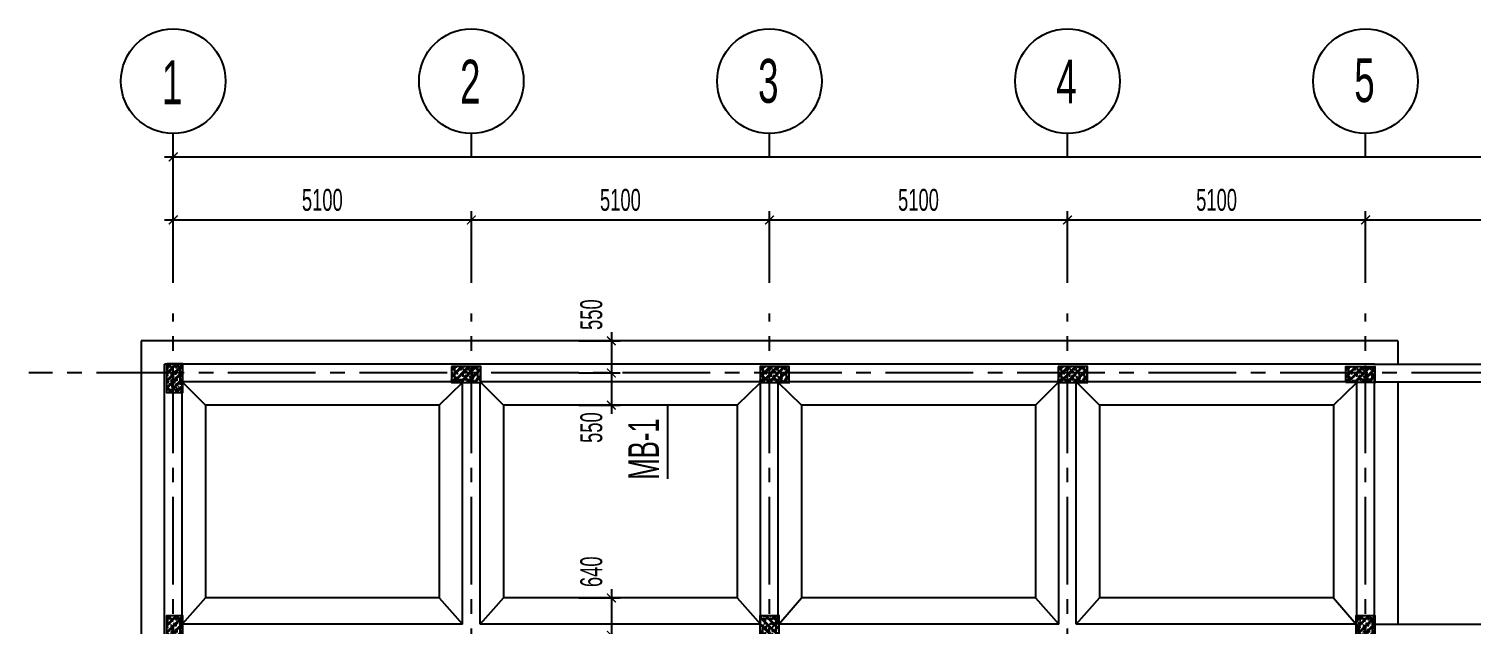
# Model space of a CAD drawing. Header units: millimetres. Extents: x 71 to 1994474, y -338610 to 1053.
# Drawn here: x 1881690 to 1906384, y -219172 to -208968 of the extents above; entities that cross this region are included whole.
import ezdxf

# ---------------------------------------------------------------- set-up
doc = ezdxf.new("R2010")
doc.units = ezdxf.units.MM
doc.header["$LTSCALE"] = 1000
doc.header["$MEASUREMENT"] = 0
doc.header["$PDMODE"] = 3
doc.linetypes.add('CENTER2', pattern=[1.125, 0.75, -0.125, 0.125, -0.125])
doc.linetypes.add('HIDDEN', pattern=[0.375, 0.25, -0.125])
doc.layers.get('0').update_dxf_attribs({"linetype": 'CONTINUOUS'})
doc.layers.get('Defpoints').update_dxf_attribs({"linetype": 'CONTINUOUS'})
for name, color, linetype in [('CDC.01.AXIS', 160, 'CENTER2'), ('CDC.02.DIM', 1, 'CONTINUOUS'), ('CDC.03.BORDER', 3, 'CONTINUOUS'), ('CDC.04.HIDDEN', 8, 'HIDDEN'), ('CDC.06.TEXT', 2, 'CONTINUOUS'), ('CDC.09.COLUMN', 4, 'CONTINUOUS'), ('CDC.10.HATCH', 163, 'CONTINUOUS'), ('KCS_CHI', 1, 'CONTINUOUS')]:
    doc.layers.add(name, color=color, linetype=linetype)
doc.styles.add('ARIAL', font='arial.ttf', dxfattribs={"width": 0.6})
doc.dimstyles.new('150', dxfattribs={"dimscale": 150, "dimtxt": 2.5, "dimasz": 1, "dimexe": 1, "dimexo": 0, "dimgap": 1, "dimtad": 1, "dimdec": 0, "dimdsep": 46, "dimtxsty": 'ARIAL', "dimblk": 'ARCHTICK', "dimcen": 1, "dimdle": 1, "dimclrd": 1, "dimclre": 1, "dimclrt": 2, "dimadec": 0, "dimazin": 0, "dimtfac": 0.00072, "dimtdec": 0, "dimtix": 1, "dimtmove": 2, "dimatfit": 3, "dimldrblk": 'ARCHTICK', "dimfxl": 1, "dimtolj": 1, "dimarcsym": 0})
pattern_1 = [(140, (-1377.27, -370995.18), (12.550427, 143.4520365), [15, -165]), (85, (-1377.27, -370995.18), (-150.438427, -27.750267), [12, -132]), (190.4514, (-1376.22, -370983.22), (-137.887908, 115.701876), [12.748038, -140.228422]), (136.1842, (-1417.27, -370995.18), (33.103803, 213.44821), [22.5, -247.5]), (186.6356, (-1414.51, -370977.39), (-194.823574, 186.93254), [19.122058, -210.3426]), (81.1842, (-1417.27, -370995.18), (-194.82372, 186.93239), [18, -198]), (111, (-1407.27, -370975.18), (80.523778, 119.3814104), [15, -165]), (316, (-1407.27, -370975.18), (73.107962, 134.376424), [12, -132]), (161.4514, (-1400.56, -370965.23), (-64.506099, 168.044526), [12.748038, -140.228422]), (157.5, (-1377.27, -370995.175), (-58.8748924, -31.1832367), [0, -130.4, 0, -134, 0, -132.5]), (94.5, (-1377.27, -370995.175), (-76.0206377, 56.6701848), [0, -76.4, 0, -127.4, 0, -50.5]), (57.5, (-1377.27, -371039.775), (4.5109743, 106.7644872), [0, -50, 0, -156, 0, -207]), (47.5, (-1377.27, -371059.775), (-20.0209965, 116.637234), [0, -65, 0, -103.6, 0, -147]), (45, (-1377.27, -370995.175), (-60.1040764, 60.1040764), []), (45, (-1401.77, -370995.175), (-60.1040764, 60.1040764), [])]

# ---------------------------------------------------------------- blocks, each defined once
blk = doc.blocks.new('_ARCHTICK')
at = {"color": 0, "linetype": 'ByBlock', "const_width": 0.15}
blk.add_lwpolyline([(-0.5, -0.5), (0.5, 0.5)], dxfattribs=at)
blk = doc.blocks.new('*D8')
at = {"layer": 'CDC.02.DIM', "color": 1, "lineweight": -2, "transparency": 16777216}
for p, q in [((1884161, -213314), (1884161, -212089)), ((1889261, -213314), (1889261, -212089)), ((1884011, -212239), (1889411, -212239))]:
    blk.add_line(p, q, dxfattribs=at)
at = {"layer": 'Defpoints', "color": 0, "transparency": 16777216}
for p in [(1889261, -212239), (1884161, -213314), (1889261, -213314)]:
    blk.add_point(p, dxfattribs=at)
at = {"layer": 'CDC.02.DIM', "color": 1, "lineweight": -2, "transparency": 16777216, "xscale": 150, "yscale": 150, "zscale": 150, "rotation": 180}
blk.add_blockref('_ARCHTICK', (1884161, -212239), dxfattribs=at)
at = {"layer": 'CDC.02.DIM', "color": 1, "lineweight": -2, "transparency": 16777216, "xscale": 150, "yscale": 150, "zscale": 150}
blk.add_blockref('_ARCHTICK', (1889261, -212239), dxfattribs=at)
at = {"layer": 'CDC.02.DIM', "color": 2, "transparency": 16777216, "insert": (1886711, -211897), "char_height": 375, "attachment_point": 5, "style": 'ARIAL'}
blk.add_mtext('\\A1;5100', dxfattribs=at)
blk = doc.blocks.new('*D9')
at = {"layer": 'CDC.02.DIM', "color": 1, "lineweight": -2, "transparency": 16777216}
for p, q in [((1889261, -213314), (1889261, -212089)), ((1894361, -213314), (1894361, -212089)), ((1889111, -212239), (1894511, -212239))]:
    blk.add_line(p, q, dxfattribs=at)
at = {"layer": 'Defpoints', "color": 0, "transparency": 16777216}
for p in [(1894361, -212239), (1889261, -213314), (1894361, -213314)]:
    blk.add_point(p, dxfattribs=at)
at = {"layer": 'CDC.02.DIM', "color": 1, "lineweight": -2, "transparency": 16777216, "xscale": 150, "yscale": 150, "zscale": 150, "rotation": 180}
blk.add_blockref('_ARCHTICK', (1889261, -212239), dxfattribs=at)
at = {"layer": 'CDC.02.DIM', "color": 1, "lineweight": -2, "transparency": 16777216, "xscale": 150, "yscale": 150, "zscale": 150}
blk.add_blockref('_ARCHTICK', (1894361, -212239), dxfattribs=at)
at = {"layer": 'CDC.02.DIM', "color": 2, "transparency": 16777216, "insert": (1891811, -211897), "char_height": 375, "attachment_point": 5, "style": 'ARIAL'}
blk.add_mtext('\\A1;5100', dxfattribs=at)
blk = doc.blocks.new('*D10')
at = {"layer": 'CDC.02.DIM', "color": 1, "lineweight": -2, "transparency": 16777216}
for p, q in [((1884161, -213314), (1884161, -211010)), ((1931541, -213314), (1931541, -211010)), ((1884011, -211160), (1931691, -211160))]:
    blk.add_line(p, q, dxfattribs=at)
at = {"layer": 'Defpoints', "color": 0, "transparency": 16777216}
for p in [(1931541, -211160), (1884161, -213314), (1931541, -213314)]:
    blk.add_point(p, dxfattribs=at)
at = {"layer": 'CDC.02.DIM', "color": 1, "lineweight": -2, "transparency": 16777216, "xscale": 150, "yscale": 150, "zscale": 150, "rotation": 180}
blk.add_blockref('_ARCHTICK', (1884161, -211160), dxfattribs=at)
at = {"layer": 'CDC.02.DIM', "color": 1, "lineweight": -2, "transparency": 16777216, "xscale": 150, "yscale": 150, "zscale": 150}
blk.add_blockref('_ARCHTICK', (1931541, -211160), dxfattribs=at)
at = {"layer": 'CDC.02.DIM', "color": 2, "transparency": 16777216, "insert": (1907851, -210819), "char_height": 375, "attachment_point": 5, "style": 'ARIAL'}
blk.add_mtext('\\A1;47380', dxfattribs=at)
blk = doc.blocks.new('*D11')
at = {"layer": 'CDC.02.DIM', "color": 1, "lineweight": -2, "transparency": 16777216}
for p, q in [((1894361, -213314), (1894361, -212089)), ((1899461, -213314), (1899461, -212089)), ((1894211, -212239), (1899611, -212239))]:
    blk.add_line(p, q, dxfattribs=at)
at = {"layer": 'Defpoints', "color": 0, "transparency": 16777216}
for p in [(1899461, -212239), (1894361, -213314), (1899461, -213314)]:
    blk.add_point(p, dxfattribs=at)
at = {"layer": 'CDC.02.DIM', "color": 1, "lineweight": -2, "transparency": 16777216, "xscale": 150, "yscale": 150, "zscale": 150, "rotation": 180}
blk.add_blockref('_ARCHTICK', (1894361, -212239), dxfattribs=at)
at = {"layer": 'CDC.02.DIM', "color": 1, "lineweight": -2, "transparency": 16777216, "xscale": 150, "yscale": 150, "zscale": 150}
blk.add_blockref('_ARCHTICK', (1899461, -212239), dxfattribs=at)
at = {"layer": 'CDC.02.DIM', "color": 2, "transparency": 16777216, "insert": (1896911, -211897), "char_height": 375, "attachment_point": 5, "style": 'ARIAL'}
blk.add_mtext('\\A1;5100', dxfattribs=at)
blk = doc.blocks.new('*D12')
at = {"layer": 'CDC.02.DIM', "color": 1, "lineweight": -2, "transparency": 16777216}
for p, q in [((1899461, -213314), (1899461, -212089)), ((1904561, -213314), (1904561, -212089)), ((1899311, -212239), (1904711, -212239))]:
    blk.add_line(p, q, dxfattribs=at)
at = {"layer": 'Defpoints', "color": 0, "transparency": 16777216}
for p in [(1904561, -212239), (1899461, -213314), (1904561, -213314)]:
    blk.add_point(p, dxfattribs=at)
at = {"layer": 'CDC.02.DIM', "color": 1, "lineweight": -2, "transparency": 16777216, "xscale": 150, "yscale": 150, "zscale": 150, "rotation": 180}
blk.add_blockref('_ARCHTICK', (1899461, -212239), dxfattribs=at)
at = {"layer": 'CDC.02.DIM', "color": 1, "lineweight": -2, "transparency": 16777216, "xscale": 150, "yscale": 150, "zscale": 150}
blk.add_blockref('_ARCHTICK', (1904561, -212239), dxfattribs=at)
at = {"layer": 'CDC.02.DIM', "color": 2, "transparency": 16777216, "insert": (1902011, -211897), "char_height": 375, "attachment_point": 5, "style": 'ARIAL'}
blk.add_mtext('\\A1;5100', dxfattribs=at)
blk = doc.blocks.new('*D13')
at = {"layer": 'CDC.02.DIM', "color": 1, "lineweight": -2, "transparency": 16777216}
for p, q in [((1904561, -213314), (1904561, -212089)), ((1911161, -213314), (1911161, -212089)), ((1904411, -212239), (1911311, -212239))]:
    blk.add_line(p, q, dxfattribs=at)
at = {"layer": 'Defpoints', "color": 0, "transparency": 16777216}
for p in [(1911161, -212239), (1904561, -213314), (1911161, -213314)]:
    blk.add_point(p, dxfattribs=at)
at = {"layer": 'CDC.02.DIM', "color": 1, "lineweight": -2, "transparency": 16777216, "xscale": 150, "yscale": 150, "zscale": 150, "rotation": 180}
blk.add_blockref('_ARCHTICK', (1904561, -212239), dxfattribs=at)
at = {"layer": 'CDC.02.DIM', "color": 1, "lineweight": -2, "transparency": 16777216, "xscale": 150, "yscale": 150, "zscale": 150}
blk.add_blockref('_ARCHTICK', (1911161, -212239), dxfattribs=at)
at = {"layer": 'CDC.02.DIM', "color": 2, "transparency": 16777216, "insert": (1907861, -211897), "char_height": 375, "attachment_point": 5, "style": 'ARIAL'}
blk.add_mtext('\\A1;6600', dxfattribs=at)
blk = doc.blocks.new('*D24')
at = {"layer": 'CDC.02.DIM', "color": 1, "lineweight": -2, "transparency": 16777216}
for p, q in [((1891098, -214307), (1891806, -214307)), ((1891656, -214157), (1891656, -215007)), ((1891098, -214857), (1891806, -214857))]:
    blk.add_line(p, q, dxfattribs=at)
at = {"layer": 'Defpoints', "color": 0, "transparency": 16777216}
for p in [(1891098, -214307), (1891098, -214857), (1891656, -214857)]:
    blk.add_point(p, dxfattribs=at)
at = {"layer": 'CDC.02.DIM', "color": 1, "lineweight": -2, "transparency": 16777216, "xscale": 150, "yscale": 150, "zscale": 150}
for p, rotation in [((1891656, -214307), 90), ((1891656, -214857), 270)]:
    blk.add_blockref('_ARCHTICK', p, dxfattribs=dict(at, rotation=rotation))
at = {"layer": 'CDC.02.DIM', "color": 2, "transparency": 16777216, "insert": (1891315, -213859), "char_height": 375, "attachment_point": 5, "rotation": 90, "style": 'ARIAL'}
blk.add_mtext('\\A1;550', dxfattribs=at)
blk = doc.blocks.new('*D25')
at = {"layer": 'CDC.02.DIM', "color": 1, "lineweight": -2, "transparency": 16777216}
for p, q in [((1891656, -214707), (1891656, -215557)), ((1891098, -214857), (1891806, -214857)), ((1891098, -215407), (1891806, -215407))]:
    blk.add_line(p, q, dxfattribs=at)
at = {"layer": 'Defpoints', "color": 0, "transparency": 16777216}
for p in [(1891098, -214857), (1891098, -215407), (1891656, -215407)]:
    blk.add_point(p, dxfattribs=at)
at = {"layer": 'CDC.02.DIM', "color": 1, "lineweight": -2, "transparency": 16777216, "xscale": 150, "yscale": 150, "zscale": 150}
for p, rotation in [((1891656, -214857), 90), ((1891656, -215407), 270)]:
    blk.add_blockref('_ARCHTICK', p, dxfattribs=dict(at, rotation=rotation))
at = {"layer": 'CDC.02.DIM', "color": 2, "transparency": 16777216, "insert": (1891315, -215792), "char_height": 375, "attachment_point": 5, "rotation": 90, "style": 'ARIAL'}
blk.add_mtext('\\A1;550', dxfattribs=at)
blk = doc.blocks.new('*D26')
at = {"layer": 'CDC.02.DIM', "color": 1, "lineweight": -2, "transparency": 16777216}
for p, q in [((1891098, -218707), (1891806, -218707)), ((1891656, -218557), (1891656, -219497)), ((1891098, -219347), (1891806, -219347))]:
    blk.add_line(p, q, dxfattribs=at)
at = {"layer": 'Defpoints', "color": 0, "transparency": 16777216}
for p in [(1891098, -218707), (1891098, -219347), (1891656, -219347)]:
    blk.add_point(p, dxfattribs=at)
at = {"layer": 'CDC.02.DIM', "color": 1, "lineweight": -2, "transparency": 16777216, "xscale": 150, "yscale": 150, "zscale": 150}
for p, rotation in [((1891656, -218707), 90), ((1891656, -219347), 270)]:
    blk.add_blockref('_ARCHTICK', p, dxfattribs=dict(at, rotation=rotation))
at = {"layer": 'CDC.02.DIM', "color": 2, "transparency": 16777216, "insert": (1891315, -218259), "char_height": 375, "attachment_point": 5, "rotation": 90, "style": 'ARIAL'}
blk.add_mtext('\\A1;640', dxfattribs=at)

msp = doc.modelspace()

# ---------------------------------------------------------------- hatches: boundary and pattern name
at = {"layer": 'CDC.10.HATCH'}
h = msp.add_hatch(dxfattribs=at)
h.set_pattern_fill('1BETONG2-BOP', color=256, scale=20, angle=90, style=0, pattern_type=2)
h.set_pattern_definition(pattern_1)
h.paths.add_polyline_path([(1884050.5, -214697.5), (1884050.5, -215197.5), (1884320.5, -215197.5), (1884320.5, -214697.5)])
h = msp.add_hatch(dxfattribs=at)
h.set_pattern_fill('1BETONG2-BOP', color=256, scale=20, angle=90, style=0, pattern_type=2)
h.set_pattern_definition(pattern_1)
h.paths.add_polyline_path([(1889420.5, -214747.5), (1888920.5, -214747.5), (1888920.5, -215017.5), (1889420.5, -215017.5)])
h = msp.add_hatch(dxfattribs=at)
h.set_pattern_fill('1BETONG2-BOP', color=256, scale=20, angle=90, style=0, pattern_type=2)
h.set_pattern_definition([(140, (3902.73, -370995.18), (12.550427, 143.4520365), [15, -165]), (85, (3902.73, -370995.18), (-150.438427, -27.750267), [12, -132]), (190.4514, (3903.78, -370983.22), (-137.887908, 115.701876), [12.748038, -140.228422]), (136.1842, (3862.73, -370995.18), (33.103803, 213.44821), [22.5, -247.5]), (186.6356, (3865.49, -370977.39), (-194.823574, 186.93254), [19.122058, -210.3426]), (81.1842, (3862.73, -370995.18), (-194.82372, 186.93239), [18, -198]), (111, (3872.73, -370975.18), (80.523778, 119.3814104), [15, -165]), (316, (3872.73, -370975.18), (73.107962, 134.376424), [12, -132]), (161.4514, (3879.44, -370965.23), (-64.506099, 168.044526), [12.748038, -140.228422]), (157.5, (3902.73, -370995.175), (-58.8748924, -31.1832367), [0, -130.4, 0, -134, 0, -132.5]), (94.5, (3902.73, -370995.175), (-76.0206377, 56.6701848), [0, -76.4, 0, -127.4, 0, -50.5]), (57.5, (3902.73, -371039.775), (4.5109743, 106.7644872), [0, -50, 0, -156, 0, -207]), (47.5, (3902.73, -371059.775), (-20.0209965, 116.637234), [0, -65, 0, -103.6, 0, -147]), (45, (3902.73, -370995.175), (-60.1040764, 60.1040764), []), (45, (3878.23, -370995.175), (-60.1040764, 60.1040764), [])])
h.paths.add_polyline_path([(1894700.5, -214747.5), (1894200.5, -214747.5), (1894200.5, -215017.5), (1894700.5, -215017.5)])
h = msp.add_hatch(dxfattribs=at)
h.set_pattern_fill('1BETONG2-BOP', color=256, scale=20, angle=90, style=0, pattern_type=2)
h.set_pattern_definition([(140, (9002.73, -370995.18), (12.550427, 143.4520365), [15, -165]), (85, (9002.73, -370995.18), (-150.438427, -27.750267), [12, -132]), (190.4514, (9003.78, -370983.22), (-137.887908, 115.701876), [12.748038, -140.228422]), (136.1842, (8962.73, -370995.18), (33.103803, 213.44821), [22.5, -247.5]), (186.6356, (8965.49, -370977.39), (-194.823574, 186.93254), [19.122058, -210.3426]), (81.1842, (8962.73, -370995.18), (-194.82372, 186.93239), [18, -198]), (111, (8972.73, -370975.18), (80.523778, 119.3814104), [15, -165]), (316, (8972.73, -370975.18), (73.107962, 134.376424), [12, -132]), (161.4514, (8979.44, -370965.23), (-64.506099, 168.044526), [12.748038, -140.228422]), (157.5, (9002.73, -370995.175), (-58.8748924, -31.1832367), [0, -130.4, 0, -134, 0, -132.5]), (94.5, (9002.73, -370995.175), (-76.0206377, 56.6701848), [0, -76.4, 0, -127.4, 0, -50.5]), (57.5, (9002.73, -371039.775), (4.5109743, 106.7644872), [0, -50, 0, -156, 0, -207]), (47.5, (9002.73, -371059.775), (-20.0209965, 116.637234), [0, -65, 0, -103.6, 0, -147]), (45, (9002.73, -370995.175), (-60.1040764, 60.1040764), []), (45, (8978.23, -370995.175), (-60.1040764, 60.1040764), [])])
h.paths.add_polyline_path([(1899800.5, -214747.5), (1899300.5, -214747.5), (1899300.5, -215017.5), (1899800.5, -215017.5)])
h = msp.add_hatch(dxfattribs=at)
h.set_pattern_fill('1BETONG2-BOP', color=256, scale=20, angle=90, style=0, pattern_type=2)
h.set_pattern_definition([(140, (13922.73, -370995.18), (12.550427, 143.4520365), [15, -165]), (85, (13922.73, -370995.18), (-150.438427, -27.750267), [12, -132]), (190.4514, (13923.78, -370983.22), (-137.887908, 115.701876), [12.748038, -140.228422]), (136.1842, (13882.73, -370995.18), (33.103803, 213.44821), [22.5, -247.5]), (186.6356, (13885.49, -370977.39), (-194.823574, 186.93254), [19.122058, -210.3426]), (81.1842, (13882.73, -370995.18), (-194.82372, 186.93239), [18, -198]), (111, (13892.73, -370975.18), (80.523778, 119.3814104), [15, -165]), (316, (13892.73, -370975.18), (73.107962, 134.376424), [12, -132]), (161.4514, (13899.44, -370965.23), (-64.506099, 168.044526), [12.748038, -140.228422]), (157.5, (13922.73, -370995.175), (-58.8748924, -31.1832367), [0, -130.4, 0, -134, 0, -132.5]), (94.5, (13922.73, -370995.175), (-76.0206377, 56.6701848), [0, -76.4, 0, -127.4, 0, -50.5]), (57.5, (13922.73, -371039.775), (4.5109743, 106.7644872), [0, -50, 0, -156, 0, -207]), (47.5, (13922.73, -371059.775), (-20.0209965, 116.637234), [0, -65, 0, -103.6, 0, -147]), (45, (13922.73, -370995.175), (-60.1040764, 60.1040764), []), (45, (13898.23, -370995.175), (-60.1040764, 60.1040764), [])])
h.paths.add_polyline_path([(1904720.5, -214747.5), (1904220.5, -214747.5), (1904220.5, -215017.5), (1904720.5, -215017.5)])
h = msp.add_hatch(dxfattribs=at)
h.set_pattern_fill('1BETONG2-BOP', color=256, scale=20, angle=90, style=0, pattern_type=2)
h.set_pattern_definition([(140, (-1377.27, -375305.18), (12.550427, 143.4520365), [15, -165]), (85, (-1377.27, -375305.18), (-150.438427, -27.750267), [12, -132]), (190.4514, (-1376.22, -375293.22), (-137.887908, 115.701876), [12.748038, -140.228422]), (136.1842, (-1417.27, -375305.18), (33.103803, 213.44821), [22.5, -247.5]), (186.6356, (-1414.51, -375287.39), (-194.823574, 186.93254), [19.122058, -210.3426]), (81.1842, (-1417.27, -375305.18), (-194.82372, 186.93239), [18, -198]), (111, (-1407.27, -375285.18), (80.523778, 119.3814104), [15, -165]), (316, (-1407.27, -375285.18), (73.107962, 134.376424), [12, -132]), (161.4514, (-1400.56, -375275.23), (-64.506099, 168.044526), [12.748038, -140.228422]), (157.5, (-1377.27, -375305.175), (-58.8748924, -31.1832367), [0, -130.4, 0, -134, 0, -132.5]), (94.5, (-1377.27, -375305.175), (-76.0206377, 56.6701848), [0, -76.4, 0, -127.4, 0, -50.5]), (57.5, (-1377.27, -375349.775), (4.5109743, 106.7644872), [0, -50, 0, -156, 0, -207]), (47.5, (-1377.27, -375369.775), (-20.0209965, 116.637234), [0, -65, 0, -103.6, 0, -147]), (45, (-1377.27, -375305.175), (-60.1040764, 60.1040764), []), (45, (-1401.77, -375305.175), (-60.1040764, 60.1040764), [])])
h.paths.add_polyline_path([(1884050.5, -219007.5), (1884050.5, -219507.5), (1884320.5, -219507.5), (1884320.5, -219007.5)])
h = msp.add_hatch(dxfattribs=at)
h.set_pattern_fill('1BETONG2-BOP', color=256, scale=20, angle=180, style=0, pattern_type=2)
h.set_pattern_definition([(230, (2050498.23, -2109805.28), (-143.4520365, 12.550427), [15, -165]), (175, (2050498.23, -2109805.28), (27.750267, -150.438427), [12, -132]), (280.4514, (2050486.28, -2109804.23), (-115.701876, -137.887908), [12.748038, -140.228422]), (226.1842, (2050498.23, -2109845.28), (-213.44821, 33.103803), [22.5, -247.5]), (276.6356, (2050480.44, -2109842.52), (-186.93254, -194.823574), [19.122058, -210.3426]), (171.1842, (2050498.23, -2109845.28), (-186.93239, -194.82372), [18, -198]), (201, (2050478.23, -2109835.28), (-119.3814104, 80.523778), [15, -165]), (46, (2050478.23, -2109835.28), (-134.376424, 73.107962), [12, -132]), (251.4514, (2050468.28, -2109828.57), (-168.044526, -64.506099), [12.748038, -140.228422]), (247.5, (2050498.23, -2109805.28), (31.1832367, -58.8748924), [0, -130.4, 0, -134, 0, -132.5]), (184.5, (2050498.23, -2109805.28), (-56.6701848, -76.0206377), [0, -76.4, 0, -127.4, 0, -50.5]), (147.5, (2050542.83, -2109805.28), (-106.7644872, 4.5109743), [0, -50, 0, -156, 0, -207]), (137.5, (2050562.83, -2109805.28), (-116.637234, -20.0209965), [0, -65, 0, -103.6, 0, -147]), (135, (2050498.23, -2109805.28), (-60.1040764, -60.1040764), []), (135, (2050498.23, -2109829.78), (-60.1040764, -60.1040764), [])])
h.paths.add_polyline_path([(1894200.5, -219007.5), (1894200.5, -219507.5), (1894520.5, -219507.5), (1894520.5, -219007.5)])
h = msp.add_hatch(dxfattribs=at)
h.set_pattern_fill('1BETONG2-BOP', color=256, scale=20, angle=90, style=0, pattern_type=2)
h.set_pattern_definition([(140, (19022.73, -375305.18), (12.550427, 143.4520365), [15, -165]), (85, (19022.73, -375305.18), (-150.438427, -27.750267), [12, -132]), (190.4514, (19023.78, -375293.22), (-137.887908, 115.701876), [12.748038, -140.228422]), (136.1842, (18982.73, -375305.18), (33.103803, 213.44821), [22.5, -247.5]), (186.6356, (18985.49, -375287.39), (-194.823574, 186.93254), [19.122058, -210.3426]), (81.1842, (18982.73, -375305.18), (-194.82372, 186.93239), [18, -198]), (111, (18992.73, -375285.18), (80.523778, 119.3814104), [15, -165]), (316, (18992.73, -375285.18), (73.107962, 134.376424), [12, -132]), (161.4514, (18999.44, -375275.23), (-64.506099, 168.044526), [12.748038, -140.228422]), (157.5, (19022.73, -375305.175), (-58.8748924, -31.1832367), [0, -130.4, 0, -134, 0, -132.5]), (94.5, (19022.73, -375305.175), (-76.0206377, 56.6701848), [0, -76.4, 0, -127.4, 0, -50.5]), (57.5, (19022.73, -375349.775), (4.5109743, 106.7644872), [0, -50, 0, -156, 0, -207]), (47.5, (19022.73, -375369.775), (-20.0209965, 116.637234), [0, -65, 0, -103.6, 0, -147]), (45, (19022.73, -375305.175), (-60.1040764, 60.1040764), []), (45, (18998.23, -375305.175), (-60.1040764, 60.1040764), [])])
h.paths.add_polyline_path([(1904720.5, -219007.5), (1904400.5, -219007.5), (1904400.5, -219507.5), (1904720.5, -219507.5)])

# ---------------------------------------------------------------- linework, layer by layer
at = {"layer": 'CDC.01.AXIS', "ltscale": 2}
for p, q in [((1884160.5, -236477.9), (1884160.5, -213839.1)), ((1889260.5, -236477.9), (1889260.5, -213839.1)), ((1894360.5, -236477.9), (1894360.5, -213839.1)), ((1899460.5, -236477.9), (1899460.5, -213839.1)), ((1904560.5, -236477.9), (1904560.5, -213839.1)), ((1933847, -214857.5), (1881690.1, -214857.5))]:
    msp.add_line(p, q, dxfattribs=at)
at = {"layer": 'CDC.02.DIM'}
msp.add_line((1892617.3, -215407.5), (1892617.3, -216667.2), dxfattribs=at)
at = {"layer": 'CDC.03.BORDER'}
for p, q in [((1883610.5, -214307.5), (1883610.5, -233387.5)), ((1905110.5, -214307.5), (1883610.5, -214307.5)), ((1905110.5, -214307.5), (1905110.5, -214707.5)), ((1904710.5, -214707.5), (1884010.5, -214707.5)), ((1884010.5, -232987.5), (1884010.5, -214707.5)), ((1904710.5, -214707.5), (1911010.5, -214707.5)), ((1884310.5, -219157.5), (1884310.5, -215007.5)), ((1889110.5, -215007.5), (1884310.5, -215007.5)), ((1884310.5, -215007.5), (1884710.5, -215407.5)), ((1888710.5, -215407.5), (1889110.5, -215017.5)), ((1889110.5, -219157.5), (1889110.5, -215007.5)), ((1889410.5, -219157.5), (1889410.5, -215007.5)), ((1894210.5, -215007.5), (1889410.5, -215007.5)), ((1889810.5, -215407.5), (1889410.5, -215007.5)), ((1893810.5, -215407.5), (1894210.5, -215017.5)), ((1894210.5, -219157.5), (1894210.5, -215007.5)), ((1894510.5, -219157.5), (1894510.5, -215007.5)), ((1899310.5, -215007.5), (1894510.5, -215007.5)), ((1894910.5, -215407.5), (1894510.5, -215017.5)), ((1898910.5, -215407.5), (1899310.5, -215007.5)), ((1899310.5, -219157.5), (1899310.5, -215007.5)), ((1904410.5, -215007.5), (1899610.5, -215007.5)), ((1899610.5, -219157.5), (1899610.5, -215007.5)), ((1900010.5, -215407.5), (1899610.5, -215007.5)), ((1904010.5, -215407.5), (1904410.5, -215017.5)), ((1904410.5, -219157.5), (1904410.5, -215007.5)), ((1904710.5, -215007.5), (1911010.5, -215007.5)), ((1904710.5, -219157.5), (1904710.5, -215007.5)), ((1905110.5, -215007.5), (1905110.5, -219157.5)), ((1884710.5, -215407.5), (1884710.5, -218707.5)), ((1888710.5, -215407.5), (1884710.5, -215407.5)), ((1888710.5, -215407.5), (1888710.5, -218707.5)), ((1889810.5, -215407.5), (1889810.5, -218707.5)), ((1893810.5, -215407.5), (1889810.5, -215407.5)), ((1893810.5, -215407.5), (1893810.5, -218707.5)), ((1894910.5, -215407.5), (1894910.5, -218707.5)), ((1898910.5, -215407.5), (1894910.5, -215407.5)), ((1898910.5, -215407.5), (1898910.5, -218707.5)), ((1900010.5, -215407.5), (1900010.5, -218707.5)), ((1904010.5, -215407.5), (1900010.5, -215407.5)), ((1904010.5, -215407.5), (1904010.5, -218707.5)), ((1884710.5, -218707.5), (1884310.5, -219157.5)), ((1888710.5, -218707.5), (1884710.5, -218707.5)), ((1888710.5, -218707.5), (1889110.5, -219157.5)), ((1889810.5, -218707.5), (1889410.5, -219157.5)), ((1893810.5, -218707.5), (1889810.5, -218707.5)), ((1893810.5, -218707.5), (1894210.5, -219157.5)), ((1894520.5, -219157.5), (1894910.5, -218707.5)), ((1898910.5, -218707.5), (1894910.5, -218707.5)), ((1898910.5, -218707.5), (1899310.5, -219157.5)), ((1900010.5, -218707.5), (1899610.5, -219157.5)), ((1904010.5, -218707.5), (1900010.5, -218707.5)), ((1904010.5, -218707.5), (1904400.5, -219157.5)), ((1889110.5, -219157.5), (1884310.5, -219157.5)), ((1894210.5, -219157.5), (1889410.5, -219157.5)), ((1899310.5, -219157.5), (1894510.5, -219157.5)), ((1904410.5, -219157.5), (1899610.5, -219157.5)), ((1904710.5, -219157.5), (1911010.5, -219157.5))]:
    msp.add_line(p, q, dxfattribs=at)
at = {"layer": 'CDC.04.HIDDEN'}
for points in [[(1884050.5, -214747.5), (1884270.5, -214747.5), (1884270.5, -215147.5), (1884050.5, -215147.5)], [(1888970.5, -214747.5), (1888970.5, -214967.5), (1889370.5, -214967.5), (1889370.5, -214747.5)], [(1894650.5, -214967.5), (1894650.5, -214747.5), (1894250.5, -214747.5), (1894250.5, -214967.5)], [(1899350.5, -214747.5), (1899350.5, -214967.5), (1899750.5, -214967.5), (1899750.5, -214747.5)], [(1904270.5, -214967.5), (1904270.5, -214747.5), (1904670.5, -214747.5), (1904670.5, -214967.5)], [(1884270.5, -219457.5), (1884050.5, -219457.5), (1884050.5, -219057.5), (1884270.5, -219057.5)], [(1894470.5, -219457.5), (1894250.5, -219457.5), (1894250.5, -219057.5), (1894470.5, -219057.5)], [(1904670.5, -219457.5), (1904450.5, -219457.5), (1904450.5, -219057.5), (1904670.5, -219057.5)]]:
    msp.add_lwpolyline(points, close=True, dxfattribs=at)
at = {"layer": 'CDC.09.COLUMN'}
for points in [[(1884050.5, -214697.5), (1884320.5, -214697.5), (1884320.5, -215197.5), (1884050.5, -215197.5)], [(1888920.5, -214747.5), (1888920.5, -215017.5), (1889420.5, -215017.5), (1889420.5, -214747.5)], [(1894700.5, -215017.5), (1894700.5, -214747.5), (1894200.5, -214747.5), (1894200.5, -215017.5)], [(1899300.5, -214747.5), (1899300.5, -215017.5), (1899800.5, -215017.5), (1899800.5, -214747.5)], [(1904220.5, -215017.5), (1904220.5, -214747.5), (1904720.5, -214747.5), (1904720.5, -215017.5)], [(1884320.5, -219507.5), (1884050.5, -219507.5), (1884050.5, -219007.5), (1884320.5, -219007.5)], [(1894520.5, -219507.5), (1894200.5, -219507.5), (1894200.5, -219007.5), (1894520.5, -219007.5)], [(1904720.5, -219507.5), (1904400.5, -219507.5), (1904400.5, -219007.5), (1904720.5, -219007.5)]]:
    msp.add_lwpolyline(points, close=True, dxfattribs=at)
at = {"layer": 'KCS_CHI'}
for p, q in [((1884160.5, -211160.2), (1884160.5, -210758.2)), ((1889260.5, -211160.2), (1889260.5, -210758.2)), ((1894360.5, -211160.2), (1894360.5, -210758.2)), ((1899460.5, -211160.2), (1899460.5, -210758.2)), ((1904560.5, -211160.2), (1904560.5, -210758.2))]:
    msp.add_line(p, q, dxfattribs=at)
for centre in [(1884160.5, -209863.3), (1889260.5, -209863.3), (1894360.5, -209863.3), (1899460.5, -209863.3), (1904560.5, -209863.3)]:
    msp.add_circle(centre, 894.9, dxfattribs=at)

# ---------------------------------------------------------------- texts
at = {"layer": 'CDC.06.TEXT', "style": 'ARIAL', "width": 0.6}
for s, p in [('1', (1883967.1, -210257.3)), ('2', (1889067.1, -210247.1)), ('3', (1894167.1, -210233.8)), ('4', (1899267.1, -210244)), ('5', (1904367.1, -210221))]:
    msp.add_text(s, height=750, dxfattribs=at).set_placement(p)
msp.add_text('MB-1', height=525, rotation=90, dxfattribs=at).set_placement((1892469.1, -216684.3))

# ---------------------------------------------------------------- dimensions: what is measured, and where the dimension line sits
at = {"layer": 'CDC.02.DIM'}
for base, p1, p2, picture, middle in [((1931540.5, -211160.2), (1884160.5, -213314.4), (1931540.5, -213314.4), '*D10', (1907850.5, -210818.6)), ((1889260.5, -212238.7), (1884160.5, -213314.4), (1889260.5, -213314.4), '*D8', (1886710.5, -211897.3)), ((1894360.5, -212238.7), (1889260.5, -213314.4), (1894360.5, -213314.4), '*D9', (1891810.5, -211897.3)), ((1899460.5, -212238.7), (1894360.5, -213314.4), (1899460.5, -213314.4), '*D11', (1896910.5, -211897.3)), ((1904560.5, -212238.7), (1899460.5, -213314.4), (1904560.5, -213314.4), '*D12', (1902010.5, -211897.3)), ((1911160.5, -212238.7), (1904560.5, -213314.4), (1911160.5, -213314.4), '*D13', (1907860.5, -211897.3))]:
    dim = msp.add_linear_dim(base=base, p1=p1, p2=p2, dimstyle='150', dxfattribs=at)
    dim.commit()
    dim.dimension.update_dxf_attribs({"geometry": picture, "text_midpoint": middle})
for base, p1, p2, picture, middle in [((1891656, -214857.5), (1891097.5, -214307.5), (1891097.5, -214857.5), '*D24', (1891314.5, -213859.2)), ((1891656, -215407.5), (1891097.5, -214857.5), (1891097.5, -215407.5), '*D25', (1891314.5, -215791.5)), ((1891656, -219347.5), (1891097.5, -218707.5), (1891097.5, -219347.5), '*D26', (1891314.5, -218259.2))]:
    dim = msp.add_linear_dim(base=base, p1=p1, p2=p2, angle=90, dimstyle='150', dxfattribs=at)
    dim.commit()
    dim.dimension.update_dxf_attribs({"geometry": picture, "text_midpoint": middle, "dimtype": 160})

doc.saveas('drawing.dxf')
